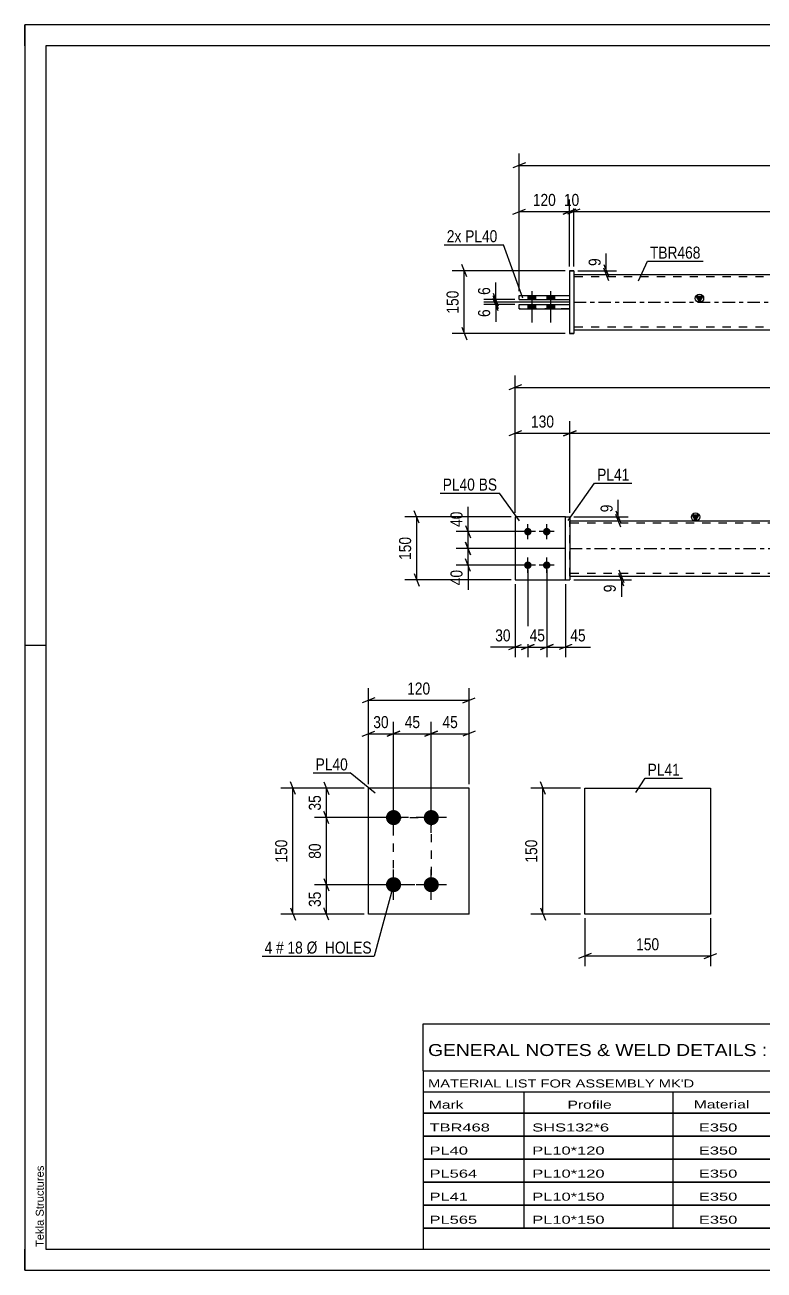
# Model space of a CAD drawing. Header units: millimetres. Extents: x 0 to 420, y 0 to 297.
# Drawn here: x 0 to 176.3, y 0 to 297 of the extents above; entities that cross this region are included whole.
import ezdxf

# ---------------------------------------------------------------- set-up
doc = ezdxf.new("R2010")
doc.units = ezdxf.units.MM
doc.linetypes.add('DXK_LINE_DOT2', pattern=[3.9198, 1.9599, -1.9599])
doc.linetypes.add('DXK_LINE_DOT3', pattern=[5.9187, 2.979, -0.9799, 0.9799, -0.9799])
doc.styles.add('Arial', font='ARIAL.TTF', dxfattribs={"height": 0.2})
doc.styles.add('Arial Narrow', font='ARIALN.TTF', dxfattribs={"height": 0.2})

# ---------------------------------------------------------------- blocks, each defined once
blk = doc.blocks.new('Unknown-581591198-1127')
at = {"color": 5, "linetype": 'Continuous'}
for p, q in [((420, 297), (0, 297)), ((0, 297), (0, 0)), ((0, 292), (0, 297)), ((415, 292), (5, 292)), ((5, 292), (5, 5)), ((5, 149), (0, 149)), ((0, 0), (0, 5)), ((5, 5), (415, 5)), ((0, 0), (420, 0))]:
    blk.add_line(p, q, dxfattribs=at)
at = {"color": 174, "linetype": 'Continuous', "style": 'Arial'}
blk.add_text('Tekla Structures', height=1.9102, rotation=90, dxfattribs=at).set_placement((4.5, 5.5))
blk = doc.blocks.new('Part-581591198-1440 - 1364')
at = {"linetype": 'Continuous'}
blk.add_hatch(color=2, dxfattribs=at).paths.add_polyline_path([(159.95, 178.73), (159.15, 180.13), (160.75, 180.13)])
at = {"color": 2, "linetype": 'Continuous'}
for p, q in [((129.95, 178.73), (300.69, 178.73)), ((159.95, 178.73), (159.15, 180.13)), ((159.15, 180.13), (160.75, 180.13)), ((160.75, 180.13), (159.95, 178.73)), ((129.95, 165.53), (300.69, 165.53))]:
    blk.add_line(p, q, dxfattribs=at)
at = {"color": 7, "linetype": 'DXK_LINE_DOT2'}
for p, q in [((129.95, 165.53), (129.95, 178.73)), ((300.69, 178.73), (300.69, 165.53)), ((300.69, 178.13), (129.95, 178.13)), ((300.69, 166.13), (129.95, 166.13))]:
    blk.add_line(p, q, dxfattribs=at)
at = {"color": 7, "linetype": 'DXK_LINE_DOT3'}
blk.add_line((129.95, 172.13), (300.69, 172.13), dxfattribs=at)
at = {"color": 2, "linetype": 'Continuous'}
blk.add_circle((159.95, 179.63), 1, dxfattribs=at)
blk = doc.blocks.new('Part-581591198-1420 - 1364')
at = {"color": 7, "linetype": 'DXK_LINE_DOT2'}
for p, q in [((128.95, 179.63), (116.95, 179.63)), ((116.95, 179.63), (116.95, 164.63)), ((128.95, 164.63), (128.95, 179.63)), ((116.95, 164.63), (128.95, 164.63))]:
    blk.add_line(p, q, dxfattribs=at)
blk = doc.blocks.new('Bolt-581591198-1378 - 1364')
at = {"linetype": 'Continuous'}
for points in [[(119.95, 175.23, -1), (119.95, 177.03, -1)], [(124.45, 175.23, -1), (124.45, 177.03, -1)], [(119.95, 167.23, -1), (119.95, 169.03, -1)], [(124.45, 167.23, -1), (124.45, 169.03, -1)]]:
    blk.add_hatch(color=1, dxfattribs=at).paths.add_polyline_path(points)
at = {"color": 1, "linetype": 'Continuous'}
for p, q in [((121.75, 176.13), (118.15, 176.13)), ((119.95, 174.33), (119.95, 177.93)), ((126.25, 176.13), (122.65, 176.13)), ((124.45, 174.33), (124.45, 177.93)), ((119.95, 166.33), (119.95, 169.93)), ((124.45, 166.33), (124.45, 169.93)), ((121.75, 168.13), (118.15, 168.13)), ((126.25, 168.13), (122.65, 168.13))]:
    blk.add_line(p, q, dxfattribs=at)
blk = doc.blocks.new('Part-581591198-1405 - 1364')
at = {"color": 2, "linetype": 'Continuous'}
for p, q in [((128.95, 179.63), (129.95, 179.63)), ((128.95, 164.63), (128.95, 179.63)), ((129.95, 179.63), (129.95, 179.63)), ((129.95, 179.63), (129.95, 164.63)), ((128.95, 164.63), (129.95, 164.63))]:
    blk.add_line(p, q, dxfattribs=at)
at = {"color": 7, "linetype": 'DXK_LINE_DOT2'}
for p, q in [((128.95, 179.63), (129.95, 179.63)), ((128.95, 164.63), (129.95, 164.63))]:
    blk.add_line(p, q, dxfattribs=at)
blk = doc.blocks.new('Part-581591198-1425 - 1364')
at = {"color": 2, "linetype": 'Continuous'}
for p, q in [((128.95, 179.63), (116.95, 179.63)), ((116.95, 179.63), (116.95, 164.63)), ((116.95, 164.63), (128.95, 164.63))]:
    blk.add_line(p, q, dxfattribs=at)
at = {"color": 7, "linetype": 'DXK_LINE_DOT2'}
blk.add_line((128.95, 164.63), (128.95, 179.63), dxfattribs=at)
blk = doc.blocks.new('Bolt-581591198-1801 - 1767')
at = {"linetype": 'Continuous'}
for points in [[(119.98, 231.48), (121.78, 231.48), (121.78, 232.48), (119.98, 232.48)], [(119.98, 231.48), (121.78, 231.48), (121.78, 232.48), (119.98, 232.48)], [(124.48, 231.48), (126.28, 231.48), (126.28, 232.48), (124.48, 232.48)], [(124.48, 231.48), (126.28, 231.48), (126.28, 232.48), (124.48, 232.48)], [(119.98, 229.28), (121.78, 229.28), (121.78, 230.28), (119.98, 230.28)], [(119.98, 229.28), (121.78, 229.28), (121.78, 230.28), (119.98, 230.28)], [(124.48, 229.28), (126.28, 229.28), (126.28, 230.28), (124.48, 230.28)], [(124.48, 229.28), (126.28, 229.28), (126.28, 230.28), (124.48, 230.28)]]:
    blk.add_hatch(color=1, dxfattribs=at).paths.add_polyline_path(points)
at = {"color": 1, "linetype": 'Continuous'}
for p, q in [((119.98, 232.48), (119.98, 231.48)), ((119.98, 232.48), (119.98, 231.48)), ((120.88, 233.48), (120.88, 225.98)), ((120.88, 233.48), (120.88, 225.98)), ((121.78, 232.48), (121.78, 231.48)), ((121.78, 232.48), (121.78, 231.48)), ((124.48, 232.48), (124.48, 231.48)), ((124.48, 232.48), (124.48, 231.48)), ((125.38, 233.48), (125.38, 225.98)), ((125.38, 233.48), (125.38, 225.98)), ((126.28, 232.48), (126.28, 231.48)), ((126.28, 232.48), (126.28, 231.48)), ((119.98, 230.28), (119.98, 229.28)), ((119.98, 230.28), (119.98, 229.28)), ((121.78, 230.28), (121.78, 229.28)), ((121.78, 230.28), (121.78, 229.28)), ((124.48, 230.28), (124.48, 229.28)), ((124.48, 230.28), (124.48, 229.28)), ((126.28, 230.28), (126.28, 229.28)), ((126.28, 230.28), (126.28, 229.28))]:
    blk.add_line(p, q, dxfattribs=at)
blk = doc.blocks.new('Part-581591198-1793 - 1767')
at = {"color": 2, "linetype": 'Continuous'}
for p, q in [((117.88, 230.28), (129.88, 230.28)), ((117.88, 229.28), (117.88, 230.28)), ((117.88, 229.28), (129.88, 229.28)), ((117.88, 229.28), (117.88, 229.28)), ((129.88, 230.28), (129.88, 229.28))]:
    blk.add_line(p, q, dxfattribs=at)
at = {"color": 7, "linetype": 'DXK_LINE_DOT2'}
for p, q in [((117.88, 230.28), (129.88, 230.28)), ((129.88, 229.28), (117.88, 229.28))]:
    blk.add_line(p, q, dxfattribs=at)
blk = doc.blocks.new('Part-581591198-1798 - 1767')
at = {"color": 2, "linetype": 'Continuous'}
for p, q in [((117.88, 232.48), (129.88, 232.48)), ((117.88, 231.48), (117.88, 232.48)), ((129.88, 232.48), (129.88, 231.48)), ((117.88, 231.48), (129.88, 231.48)), ((117.88, 231.48), (117.88, 231.48))]:
    blk.add_line(p, q, dxfattribs=at)
at = {"color": 7, "linetype": 'DXK_LINE_DOT2'}
for p, q in [((117.88, 232.48), (129.88, 232.48)), ((117.88, 232.48), (117.88, 232.48)), ((129.88, 232.48), (129.88, 232.48)), ((117.88, 231.48), (129.88, 231.48))]:
    blk.add_line(p, q, dxfattribs=at)
blk = doc.blocks.new('Part-581591198-1773 - 1767')
at = {"linetype": 'Continuous'}
blk.add_hatch(color=2, dxfattribs=at).paths.add_polyline_path([(160.88, 230.88), (160.08, 232.28), (161.68, 232.28)])
at = {"color": 2, "linetype": 'Continuous'}
for p, q in [((130.88, 237.48), (301.62, 237.48)), ((160.88, 230.88), (160.08, 232.28)), ((160.08, 232.28), (161.68, 232.28)), ((161.68, 232.28), (160.88, 230.88)), ((130.88, 224.28), (301.62, 224.28))]:
    blk.add_line(p, q, dxfattribs=at)
at = {"color": 7, "linetype": 'DXK_LINE_DOT2'}
for p, q in [((130.88, 237.48), (130.88, 224.28)), ((301.62, 236.88), (130.88, 236.88)), ((301.62, 237.48), (301.62, 224.28)), ((301.62, 224.88), (130.88, 224.88))]:
    blk.add_line(p, q, dxfattribs=at)
at = {"color": 7, "linetype": 'DXK_LINE_DOT3'}
blk.add_line((130.88, 230.88), (301.62, 230.88), dxfattribs=at)
at = {"color": 2, "linetype": 'Continuous'}
blk.add_circle((160.88, 231.78), 1, dxfattribs=at)
blk = doc.blocks.new('Part-581591198-1799 - 1767')
at = {"color": 2, "linetype": 'Continuous'}
for p, q in [((129.88, 238.38), (130.88, 238.38)), ((129.88, 238.38), (129.88, 223.38)), ((130.88, 238.38), (130.88, 238.38)), ((130.88, 238.38), (130.88, 223.38)), ((130.88, 223.38), (129.88, 223.38)), ((129.88, 223.38), (129.88, 223.38))]:
    blk.add_line(p, q, dxfattribs=at)
at = {"color": 7, "linetype": 'DXK_LINE_DOT2'}
for p, q in [((130.88, 238.38), (129.88, 238.38)), ((130.88, 238.38), (130.88, 238.38)), ((129.88, 223.38), (130.88, 223.38))]:
    blk.add_line(p, q, dxfattribs=at)
blk = doc.blocks.new('Bolt-581591198-2103 - 2040')
at = {"linetype": 'Continuous'}
for points in [[(87.92, 106.13, -1), (87.92, 109.73, -1)], [(96.92, 106.13, -1), (96.92, 109.73, -1)], [(87.92, 90.13, -1), (87.92, 93.73, -1)], [(96.92, 90.13, -1), (96.92, 93.73, -1)]]:
    blk.add_hatch(color=1, dxfattribs=at).paths.add_polyline_path(points)
at = {"color": 1, "linetype": 'Continuous'}
for p, q in [((87.92, 104.33), (87.92, 111.53)), ((96.92, 104.33), (96.92, 111.53)), ((91.52, 107.93), (84.32, 107.93)), ((100.52, 107.93), (93.32, 107.93)), ((87.92, 88.33), (87.92, 95.53)), ((96.92, 88.33), (96.92, 95.53)), ((91.52, 91.93), (84.32, 91.93)), ((100.52, 91.93), (93.32, 91.93))]:
    blk.add_line(p, q, dxfattribs=at)
blk = doc.blocks.new('Part-581591198-2108 - 2040')
at = {"color": 2, "linetype": 'Continuous'}
for p, q in [((105.92, 114.93), (81.92, 114.93)), ((81.92, 84.93), (81.92, 114.93)), ((105.92, 84.93), (105.92, 114.93)), ((105.92, 84.93), (81.92, 84.93))]:
    blk.add_line(p, q, dxfattribs=at)
blk = doc.blocks.new('Part-581591198-2231 - 2225')
at = {"color": 2, "linetype": 'Continuous'}
for p, q in [((133.53, 114.93), (163.53, 114.93)), ((133.53, 84.93), (133.53, 114.93)), ((163.53, 114.93), (163.53, 84.93)), ((163.53, 84.93), (133.53, 84.93))]:
    blk.add_line(p, q, dxfattribs=at)
blk = doc.blocks.new('Rectangle-581591198-2210 - 2040')
at = {"color": 1, "linetype": 'DXK_LINE_DOT2'}
blk.add_lwpolyline([(87.92, 107.93), (96.92, 107.93), (96.92, 91.93), (87.92, 91.93), (87.92, 107.93)], close=True, dxfattribs=at)
blk = doc.blocks.new('StraightDimension-581591198-1609 - 1364')
at = {"color": 7, "linetype": 'Continuous'}
for p, q in [((105.1, 173.63), (106.3, 170.63)), ((128.95, 172.13), (102.85, 172.13)), ((106.3, 166.63), (105.1, 169.63)), ((105.7, 168.13), (105.7, 172.13)), ((118.95, 168.13), (102.85, 168.13))]:
    blk.add_line(p, q, dxfattribs=at)
at = {"color": 0}
blk.add_wipeout([(104.95, 167.61), (100.75, 167.61), (100.75, 162.75), (104.95, 162.75)], dxfattribs=at)
at = {"color": 7, "linetype": 'Continuous'}
blk.add_line((105.7, 168.13), (105.7, 162.23), dxfattribs=at)
blk.add_line((105.7, 168.13), (105.7, 162.23), dxfattribs=at)
at = {"color": 3, "style": 'Arial Narrow'}
blk.add_text('40', height=2.863, rotation=90.0002, dxfattribs=at).set_placement((104.35, 163.35))
blk = doc.blocks.new('StraightDimension-581591198-1600 - 1364')
at = {"color": 7, "linetype": 'Continuous'}
for p, q in [((130.95, 179.63), (143.91, 179.63)), ((130.95, 178.73), (143.91, 178.73)), ((140.91, 181.13), (142.11, 178.13)), ((142.11, 177.23), (140.91, 180.23)), ((141.51, 178.73), (141.51, 179.63))]:
    blk.add_line(p, q, dxfattribs=at)
at = {"color": 0}
blk.add_wipeout([(140.76, 183.18), (136.56, 183.18), (136.56, 180.16), (140.76, 180.16)], dxfattribs=at)
at = {"color": 7, "linetype": 'Continuous'}
blk.add_line((141.51, 179.63), (141.51, 183.71), dxfattribs=at)
blk.add_line((141.51, 179.63), (141.51, 183.71), dxfattribs=at)
at = {"color": 3, "style": 'Arial Narrow'}
blk.add_text('9', height=2.86, rotation=90.0002, dxfattribs=at).set_placement((140.16, 180.76))
blk = doc.blocks.new('StraightDimension-581591198-1546 - 1364')
at = {"color": 7, "linetype": 'Continuous'}
for p, q in [((118.45, 211.12), (115.45, 209.92)), ((116.95, 180.63), (116.95, 213.37)), ((312.19, 209.92), (315.19, 211.12)), ((313.69, 180.63), (313.69, 213.37)), ((116.95, 210.52), (313.69, 210.52))]:
    blk.add_line(p, q, dxfattribs=at)
at = {"color": 0}
blk.add_wipeout([(219.58, 211.27), (219.58, 215.47), (211.07, 215.47), (211.07, 211.27)], dxfattribs=at)
at = {"color": 3, "style": 'Arial Narrow'}
blk.add_text('1967', height=2.863, dxfattribs=at).set_placement((211.67, 211.87))
blk = doc.blocks.new('StraightDimension-581591198-1560 - 1364')
at = {"color": 7, "linetype": 'Continuous'}
for p, q in [((119.95, 167.13), (119.95, 146.21)), ((116.95, 163.63), (116.95, 146.21)), ((115.45, 148.01), (118.45, 149.21)), ((116.95, 148.61), (119.95, 148.61)), ((121.45, 149.21), (118.45, 148.01))]:
    blk.add_line(p, q, dxfattribs=at)
at = {"color": 0}
blk.add_wipeout([(116.43, 149.36), (116.43, 153.56), (111.57, 153.56), (111.57, 149.36)], dxfattribs=at)
at = {"color": 7, "linetype": 'Continuous'}
blk.add_line((116.95, 148.61), (111.05, 148.61), dxfattribs=at)
blk.add_line((116.95, 148.61), (111.05, 148.61), dxfattribs=at)
at = {"color": 3, "style": 'Arial Narrow'}
blk.add_text('30', height=2.863, dxfattribs=at).set_placement((112.17, 149.96))
blk = doc.blocks.new('StraightDimension-581591198-1570 - 1364')
at = {"color": 7, "linetype": 'Continuous'}
for p, q in [((119.95, 167.13), (119.95, 146.21)), ((124.45, 167.13), (124.45, 146.21)), ((118.45, 148.01), (121.45, 149.21)), ((119.95, 148.61), (124.45, 148.61)), ((125.95, 149.21), (122.95, 148.01))]:
    blk.add_line(p, q, dxfattribs=at)
at = {"color": 0}
blk.add_wipeout([(124.63, 149.36), (124.63, 153.56), (119.77, 153.56), (119.77, 149.36)], dxfattribs=at)
at = {"color": 3, "style": 'Arial Narrow'}
blk.add_text('45', height=2.863, dxfattribs=at).set_placement((120.37, 149.96))
blk = doc.blocks.new('StraightDimension-581591198-1577 - 1364')
at = {"color": 7, "linetype": 'Continuous'}
for p, q in [((124.45, 167.13), (124.45, 146.21)), ((128.95, 163.63), (128.95, 146.21)), ((122.95, 148.01), (125.95, 149.21)), ((124.45, 148.61), (128.95, 148.61)), ((130.45, 149.21), (127.45, 148.01))]:
    blk.add_line(p, q, dxfattribs=at)
at = {"color": 0}
blk.add_wipeout([(134.33, 149.36), (134.33, 153.56), (129.48, 153.56), (129.48, 149.36)], dxfattribs=at)
at = {"color": 7, "linetype": 'Continuous'}
blk.add_line((128.95, 148.61), (134.86, 148.61), dxfattribs=at)
blk.add_line((128.95, 148.61), (134.86, 148.61), dxfattribs=at)
at = {"color": 3, "style": 'Arial Narrow'}
blk.add_text('45', height=2.863, dxfattribs=at).set_placement((130.08, 149.96))
blk = doc.blocks.new('StraightDimension-581591198-1591 - 1364')
at = {"color": 7, "linetype": 'Continuous'}
for p, q in [((141.66, 167.03), (142.86, 164.03)), ((130.95, 165.53), (144.66, 165.53)), ((130.95, 164.63), (144.66, 164.63)), ((142.86, 163.13), (141.66, 166.13)), ((142.26, 164.63), (142.26, 165.53))]:
    blk.add_line(p, q, dxfattribs=at)
at = {"color": 0}
blk.add_wipeout([(141.51, 164.11), (137.31, 164.11), (137.31, 161.08), (141.51, 161.08)], dxfattribs=at)
at = {"color": 7, "linetype": 'Continuous'}
blk.add_line((142.26, 164.63), (142.26, 160.55), dxfattribs=at)
blk.add_line((142.26, 164.63), (142.26, 160.55), dxfattribs=at)
at = {"color": 3, "style": 'Arial Narrow'}
blk.add_text('9', height=2.86, rotation=90.0002, dxfattribs=at).set_placement((140.91, 161.68))
blk = doc.blocks.new('StraightDimension-581591198-1626 - 1364')
at = {"color": 7, "linetype": 'Continuous'}
for p, q in [((118.95, 176.13), (102.85, 176.13)), ((105.1, 177.63), (106.3, 174.63)), ((105.7, 172.13), (105.7, 176.13)), ((106.3, 170.63), (105.1, 173.63)), ((128.95, 172.13), (102.85, 172.13))]:
    blk.add_line(p, q, dxfattribs=at)
at = {"color": 0}
blk.add_wipeout([(104.95, 181.51), (100.75, 181.51), (100.75, 176.66), (104.95, 176.66)], dxfattribs=at)
at = {"color": 7, "linetype": 'Continuous'}
blk.add_line((105.7, 176.13), (105.7, 182.04), dxfattribs=at)
blk.add_line((105.7, 176.13), (105.7, 182.04), dxfattribs=at)
at = {"color": 3, "style": 'Arial Narrow'}
blk.add_text('40', height=2.863, rotation=90.0002, dxfattribs=at).set_placement((104.35, 177.26))
blk = doc.blocks.new('StraightDimension-581591198-1689 - 1364')
at = {"color": 7, "linetype": 'Continuous'}
for p, q in [((115.95, 179.63), (90.6, 179.63)), ((94.05, 178.13), (92.85, 181.13)), ((93.45, 164.63), (93.45, 179.63)), ((115.95, 164.63), (90.6, 164.63)), ((92.85, 166.13), (94.05, 163.13))]:
    blk.add_line(p, q, dxfattribs=at)
at = {"color": 0}
blk.add_wipeout([(92.7, 175.47), (88.5, 175.47), (88.5, 168.79), (92.7, 168.79)], dxfattribs=at)
at = {"color": 3, "style": 'Arial Narrow'}
blk.add_text('150', height=2.863, rotation=90.0002, dxfattribs=at).set_placement((92.1, 169.39))
blk = doc.blocks.new('StraightDimension-581591198-4225 - 1364')
at = {"color": 7, "linetype": 'Continuous'}
for p, q in [((129.95, 180.63), (129.95, 202.46)), ((300.69, 180.63), (300.69, 202.46)), ((131.45, 200.21), (128.45, 199.01)), ((129.95, 199.61), (300.69, 199.61)), ((299.19, 199.01), (302.19, 200.21))]:
    blk.add_line(p, q, dxfattribs=at)
at = {"color": 0}
blk.add_wipeout([(219.58, 200.36), (219.58, 204.56), (211.07, 204.56), (211.07, 200.36)], dxfattribs=at)
at = {"color": 3, "style": 'Arial Narrow'}
blk.add_text('1707', height=2.863, dxfattribs=at).set_placement((211.67, 200.96))
blk = doc.blocks.new('StraightDimension-581591198-4226 - 1364')
at = {"color": 7, "linetype": 'Continuous'}
for p, q in [((116.95, 180.63), (116.95, 202.46)), ((129.95, 180.63), (129.95, 202.46)), ((118.45, 200.21), (115.45, 199.01)), ((116.95, 199.61), (129.95, 199.61)), ((128.45, 199.01), (131.45, 200.21))]:
    blk.add_line(p, q, dxfattribs=at)
at = {"color": 0}
blk.add_wipeout([(126.79, 200.36), (126.79, 204.56), (120.11, 204.56), (120.11, 200.36)], dxfattribs=at)
at = {"color": 3, "style": 'Arial Narrow'}
blk.add_text('130', height=2.863, dxfattribs=at).set_placement((120.71, 200.96))
blk = doc.blocks.new('StraightDimension-581591198-1851 - 1767')
at = {"color": 7, "linetype": 'Continuous'}
for p, q in [((111.69, 232.98), (112.89, 229.98)), ((112.89, 229.38), (111.69, 232.38)), ((116.88, 231.48), (109.44, 231.48)), ((129.88, 230.88), (109.44, 230.88)), ((112.29, 230.88), (112.29, 231.48))]:
    blk.add_line(p, q, dxfattribs=at)
at = {"color": 0}
blk.add_wipeout([(111.54, 235.03), (107.34, 235.03), (107.34, 232), (111.54, 232)], dxfattribs=at)
at = {"color": 7, "linetype": 'Continuous'}
blk.add_line((112.29, 231.48), (112.29, 235.56), dxfattribs=at)
blk.add_line((112.29, 231.48), (112.29, 235.56), dxfattribs=at)
at = {"color": 3, "style": 'Arial Narrow'}
blk.add_text('6', height=2.86, rotation=90.0002, dxfattribs=at).set_placement((110.94, 232.6))
blk = doc.blocks.new('StraightDimension-581591198-1835 - 1767')
at = {"color": 7, "linetype": 'Continuous'}
for p, q in [((111.69, 232.38), (112.89, 229.38)), ((112.89, 228.78), (111.69, 231.78)), ((129.88, 230.88), (109.44, 230.88)), ((116.88, 230.28), (109.44, 230.28)), ((112.29, 230.28), (112.29, 230.88))]:
    blk.add_line(p, q, dxfattribs=at)
at = {"color": 0}
blk.add_wipeout([(111.54, 229.75), (107.34, 229.75), (107.34, 226.73), (111.54, 226.73)], dxfattribs=at)
at = {"color": 7, "linetype": 'Continuous'}
blk.add_line((112.29, 230.28), (112.29, 226.2), dxfattribs=at)
blk.add_line((112.29, 230.28), (112.29, 226.2), dxfattribs=at)
at = {"color": 3, "style": 'Arial Narrow'}
blk.add_text('6', height=2.86, rotation=90.0002, dxfattribs=at).set_placement((110.94, 227.33))
blk = doc.blocks.new('StraightDimension-581591198-1868 - 1767')
at = {"color": 7, "linetype": 'Continuous'}
for p, q in [((131.88, 238.38), (141.06, 238.38)), ((138.06, 239.88), (139.26, 236.88)), ((139.26, 235.98), (138.06, 238.98)), ((138.66, 237.48), (138.66, 238.38)), ((131.88, 237.48), (141.06, 237.48))]:
    blk.add_line(p, q, dxfattribs=at)
at = {"color": 0}
blk.add_wipeout([(137.91, 241.93), (133.71, 241.93), (133.71, 238.9), (137.91, 238.9)], dxfattribs=at)
at = {"color": 7, "linetype": 'Continuous'}
blk.add_line((138.66, 238.38), (138.66, 242.46), dxfattribs=at)
blk.add_line((138.66, 238.38), (138.66, 242.46), dxfattribs=at)
at = {"color": 3, "style": 'Arial Narrow'}
blk.add_text('9', height=2.86, rotation=90.0002, dxfattribs=at).set_placement((137.31, 239.5))
blk = doc.blocks.new('StraightDimension-581591198-1879 - 1767')
at = {"color": 7, "linetype": 'Continuous'}
for p, q in [((128.88, 238.38), (101.93, 238.38)), ((105.38, 236.88), (104.18, 239.88)), ((104.78, 223.38), (104.78, 238.38)), ((128.88, 223.38), (101.93, 223.38)), ((104.18, 224.88), (105.38, 221.88))]:
    blk.add_line(p, q, dxfattribs=at)
at = {"color": 0}
blk.add_wipeout([(104.03, 234.22), (99.83, 234.22), (99.83, 227.54), (104.03, 227.54)], dxfattribs=at)
at = {"color": 3, "style": 'Arial Narrow'}
blk.add_text('150', height=2.863, rotation=90.0002, dxfattribs=at).set_placement((103.43, 228.14))
blk = doc.blocks.new('StraightDimension-581591198-1941 - 1767')
at = {"color": 7, "linetype": 'Continuous'}
for p, q in [((117.88, 233.48), (117.88, 266.33)), ((314.62, 233.48), (314.62, 266.33)), ((119.38, 264.08), (116.38, 262.88)), ((117.88, 263.48), (314.62, 263.48)), ((313.12, 262.88), (316.12, 264.08))]:
    blk.add_line(p, q, dxfattribs=at)
at = {"color": 0}
blk.add_wipeout([(220.5, 264.23), (220.5, 268.43), (211.99, 268.43), (211.99, 264.23)], dxfattribs=at)
at = {"color": 3, "style": 'Arial Narrow'}
blk.add_text('1967', height=2.863, dxfattribs=at).set_placement((212.59, 264.83))
blk = doc.blocks.new('StraightDimension-581591198-4175 - 1767')
at = {"color": 7, "linetype": 'Continuous'}
for p, q in [((132.38, 253.07), (129.38, 251.87)), ((130.88, 239.38), (130.88, 255.32)), ((130.88, 252.47), (301.62, 252.47)), ((300.12, 251.87), (303.12, 253.07)), ((301.62, 239.38), (301.62, 255.32))]:
    blk.add_line(p, q, dxfattribs=at)
at = {"color": 0}
blk.add_wipeout([(220.5, 253.22), (220.5, 257.42), (211.99, 257.42), (211.99, 253.22)], dxfattribs=at)
at = {"color": 3, "style": 'Arial Narrow'}
blk.add_text('1707', height=2.863, dxfattribs=at).set_placement((212.59, 253.82))
blk = doc.blocks.new('StraightDimension-581591198-4176 - 1767')
at = {"color": 7, "linetype": 'Continuous'}
for p, q in [((128.38, 251.87), (131.38, 253.07)), ((132.38, 253.07), (129.38, 251.87)), ((129.88, 239.38), (129.88, 255.32)), ((129.88, 252.47), (130.88, 252.47)), ((130.88, 239.38), (130.88, 255.32))]:
    blk.add_line(p, q, dxfattribs=at)
at = {"color": 0}
blk.add_wipeout([(132.81, 253.22), (132.81, 257.42), (127.95, 257.42), (127.95, 253.22)], dxfattribs=at)
at = {"color": 3, "style": 'Arial Narrow'}
blk.add_text('10', height=2.863, dxfattribs=at).set_placement((128.55, 253.82))
blk = doc.blocks.new('StraightDimension-581591198-4177 - 1767')
at = {"color": 7, "linetype": 'Continuous'}
for p, q in [((116.38, 251.87), (119.38, 253.07)), ((117.88, 233.48), (117.88, 255.32)), ((117.88, 252.47), (129.88, 252.47)), ((131.38, 253.07), (128.38, 251.87)), ((129.88, 239.38), (129.88, 255.32))]:
    blk.add_line(p, q, dxfattribs=at)
at = {"color": 0}
blk.add_wipeout([(127.22, 253.22), (127.22, 257.42), (120.54, 257.42), (120.54, 253.22)], dxfattribs=at)
at = {"color": 3, "style": 'Arial Narrow'}
blk.add_text('120', height=2.863, dxfattribs=at).set_placement((121.14, 253.82))
blk = doc.blocks.new('StraightDimension-581591198-2133 - 2040')
at = {"color": 7, "linetype": 'Continuous'}
for p, q in [((87.92, 108.93), (87.92, 130.78)), ((96.92, 108.93), (96.92, 130.78)), ((86.42, 127.33), (89.42, 128.53)), ((87.92, 127.93), (96.92, 127.93)), ((98.42, 128.53), (95.42, 127.33))]:
    blk.add_line(p, q, dxfattribs=at)
at = {"color": 0}
blk.add_wipeout([(94.84, 128.68), (94.84, 132.88), (89.99, 132.88), (89.99, 128.68)], dxfattribs=at)
at = {"color": 3, "style": 'Arial Narrow'}
blk.add_text('45', height=2.863, dxfattribs=at).set_placement((90.59, 129.28))
blk = doc.blocks.new('StraightDimension-581591198-2165 - 2040')
at = {"color": 7, "linetype": 'Continuous'}
for p, q in [((71.32, 93.43), (72.52, 90.43)), ((86.92, 91.93), (69.07, 91.93)), ((71.92, 84.93), (71.92, 91.93)), ((72.52, 83.43), (71.32, 86.43)), ((80.92, 84.93), (69.07, 84.93))]:
    blk.add_line(p, q, dxfattribs=at)
at = {"color": 0}
blk.add_wipeout([(71.17, 90.86), (66.97, 90.86), (66.97, 86.01), (71.17, 86.01)], dxfattribs=at)
at = {"color": 3, "style": 'Arial Narrow'}
blk.add_text('35', height=2.863, rotation=90.0002, dxfattribs=at).set_placement((70.57, 86.61))
blk = doc.blocks.new('StraightDimension-581591198-2123 - 2040')
at = {"color": 7, "linetype": 'Continuous'}
for p, q in [((81.92, 115.93), (81.92, 130.78)), ((87.92, 108.93), (87.92, 130.78)), ((80.42, 127.33), (83.42, 128.53)), ((81.92, 127.93), (87.92, 127.93)), ((89.42, 128.53), (86.42, 127.33))]:
    blk.add_line(p, q, dxfattribs=at)
at = {"color": 0}
blk.add_wipeout([(87.34, 128.68), (87.34, 132.88), (82.49, 132.88), (82.49, 128.68)], dxfattribs=at)
at = {"color": 3, "style": 'Arial Narrow'}
blk.add_text('30', height=2.863, dxfattribs=at).set_placement((83.09, 129.28))
blk = doc.blocks.new('StraightDimension-581591198-2112 - 2040')
at = {"color": 7, "linetype": 'Continuous'}
for p, q in [((81.92, 115.93), (81.92, 138.78)), ((105.92, 115.93), (105.92, 138.78)), ((83.42, 136.53), (80.42, 135.33)), ((81.92, 135.93), (105.92, 135.93)), ((104.42, 135.33), (107.42, 136.53))]:
    blk.add_line(p, q, dxfattribs=at)
at = {"color": 0}
blk.add_wipeout([(97.26, 136.68), (97.26, 140.88), (90.57, 140.88), (90.57, 136.68)], dxfattribs=at)
at = {"color": 3, "style": 'Arial Narrow'}
blk.add_text('120', height=2.863, dxfattribs=at).set_placement((91.17, 137.28))
blk = doc.blocks.new('StraightDimension-581591198-2143 - 2040')
at = {"color": 7, "linetype": 'Continuous'}
for p, q in [((96.92, 108.93), (96.92, 130.78)), ((105.92, 115.93), (105.92, 130.78)), ((95.42, 127.33), (98.42, 128.53)), ((96.92, 127.93), (105.92, 127.93)), ((107.42, 128.53), (104.42, 127.33))]:
    blk.add_line(p, q, dxfattribs=at)
at = {"color": 0}
blk.add_wipeout([(103.84, 128.68), (103.84, 132.88), (98.99, 132.88), (98.99, 128.68)], dxfattribs=at)
at = {"color": 3, "style": 'Arial Narrow'}
blk.add_text('45', height=2.863, dxfattribs=at).set_placement((99.59, 129.28))
blk = doc.blocks.new('StraightDimension-581591198-2154 - 2040')
at = {"color": 7, "linetype": 'Continuous'}
for p, q in [((64.52, 113.43), (63.32, 116.43)), ((80.92, 114.93), (61.07, 114.93)), ((63.92, 84.93), (63.92, 114.93)), ((63.32, 86.43), (64.52, 83.43)), ((80.92, 84.93), (61.07, 84.93))]:
    blk.add_line(p, q, dxfattribs=at)
at = {"color": 0}
blk.add_wipeout([(63.17, 103.28), (58.97, 103.28), (58.97, 96.59), (63.17, 96.59)], dxfattribs=at)
at = {"color": 3, "style": 'Arial Narrow'}
blk.add_text('150', height=2.863, rotation=90.0002, dxfattribs=at).set_placement((62.57, 97.19))
blk = doc.blocks.new('StraightDimension-581591198-2181 - 2040')
at = {"color": 7, "linetype": 'Continuous'}
for p, q in [((86.92, 107.93), (69.07, 107.93)), ((72.52, 106.43), (71.32, 109.43)), ((71.92, 91.93), (71.92, 107.93)), ((71.32, 93.43), (72.52, 90.43)), ((86.92, 91.93), (69.07, 91.93))]:
    blk.add_line(p, q, dxfattribs=at)
at = {"color": 0}
blk.add_wipeout([(71.17, 102.36), (66.97, 102.36), (66.97, 97.51), (71.17, 97.51)], dxfattribs=at)
at = {"color": 3, "style": 'Arial Narrow'}
blk.add_text('80', height=2.863, rotation=90.0002, dxfattribs=at).set_placement((70.57, 98.11))
blk = doc.blocks.new('StraightDimension-581591198-2194 - 2040')
at = {"color": 7, "linetype": 'Continuous'}
for p, q in [((71.32, 116.43), (72.52, 113.43)), ((80.92, 114.93), (69.07, 114.93)), ((71.92, 107.93), (71.92, 114.93)), ((86.92, 107.93), (69.07, 107.93)), ((72.52, 106.43), (71.32, 109.43))]:
    blk.add_line(p, q, dxfattribs=at)
at = {"color": 0}
blk.add_wipeout([(71.17, 113.86), (66.97, 113.86), (66.97, 109.01), (71.17, 109.01)], dxfattribs=at)
at = {"color": 3, "style": 'Arial Narrow'}
blk.add_text('35', height=2.863, rotation=90.0002, dxfattribs=at).set_placement((70.57, 109.61))
blk = doc.blocks.new('StraightDimension-581591198-2233 - 2225')
at = {"color": 7, "linetype": 'Continuous'}
for p, q in [((124.13, 113.43), (122.93, 116.43)), ((132.53, 114.93), (120.68, 114.93)), ((123.53, 84.93), (123.53, 114.93)), ((122.93, 86.43), (124.13, 83.43)), ((132.53, 84.93), (120.68, 84.93))]:
    blk.add_line(p, q, dxfattribs=at)
at = {"color": 0}
blk.add_wipeout([(122.78, 103.28), (118.58, 103.28), (118.58, 96.59), (122.78, 96.59)], dxfattribs=at)
at = {"color": 3, "style": 'Arial Narrow'}
blk.add_text('150', height=2.863, rotation=90.0002, dxfattribs=at).set_placement((122.18, 97.19))
blk = doc.blocks.new('StraightDimension-581591198-2240 - 2225')
at = {"color": 7, "linetype": 'Continuous'}
for p, q in [((133.53, 83.93), (133.53, 72.53)), ((163.53, 83.93), (163.53, 72.53)), ((135.03, 75.53), (132.03, 74.33)), ((133.53, 74.93), (163.53, 74.93)), ((162.03, 74.33), (165.03, 75.53))]:
    blk.add_line(p, q, dxfattribs=at)
at = {"color": 0}
blk.add_wipeout([(151.87, 75.68), (151.87, 79.88), (145.18, 79.88), (145.18, 75.68)], dxfattribs=at)
at = {"color": 3, "style": 'Arial Narrow'}
blk.add_text('150', height=2.863, dxfattribs=at).set_placement((145.78, 76.28))
blk = doc.blocks.new('Unknown-581591198-4472')
at = {"color": 7, "linetype": 'Continuous'}
for p, q in [((95, 58.75), (255, 58.75)), ((95, 47.5), (95, 58.75)), ((255, 58.75), (255, 47.5)), ((95, 47.5), (255, 47.5)), ((95, 47.5), (95, 42.5)), ((255, 47.5), (255, 42.5)), ((95, 42.5), (255, 42.5)), ((95, 42.5), (95, 37.5)), ((119, 42.5), (119, 37.5)), ((154.5, 42.5), (154.5, 37.5)), ((180.5, 42.5), (180.5, 37.5)), ((193.5, 42.5), (193.5, 37.5)), ((211, 42.5), (211, 37.5)), ((233, 42.5), (233, 37.5)), ((255, 42.5), (255, 37.5)), ((95, 37.5), (255, 37.5)), ((95, 37.45), (95, 32.05)), ((95, 37.45), (255, 37.45)), ((119, 37.5), (119, 32)), ((154.5, 37.5), (154.5, 32)), ((180.5, 37.5), (180.5, 32)), ((193.5, 37.5), (193.5, 32)), ((211, 37.5), (211, 32)), ((233, 37.5), (233, 32)), ((255, 37.45), (255, 32.05)), ((95, 32.05), (255, 32.05)), ((95, 31.95), (95, 26.55)), ((95, 31.95), (255, 31.95)), ((119, 32), (119, 26.5)), ((154.5, 32), (154.5, 26.5)), ((180.5, 32), (180.5, 26.5)), ((193.5, 32), (193.5, 26.5)), ((211, 32), (211, 26.5)), ((233, 32), (233, 26.5)), ((255, 31.95), (255, 26.55)), ((95, 26.55), (255, 26.55)), ((95, 26.45), (95, 21.05)), ((95, 26.45), (255, 26.45)), ((119, 26.5), (119, 21)), ((154.5, 26.5), (154.5, 21)), ((180.5, 26.5), (180.5, 21)), ((193.5, 26.5), (193.5, 21)), ((211, 26.5), (211, 21)), ((233, 26.5), (233, 21)), ((255, 26.45), (255, 21.05)), ((95, 21.05), (255, 21.05)), ((95, 20.95), (95, 15.55)), ((95, 20.95), (255, 20.95)), ((119, 21), (119, 15.5)), ((154.5, 21), (154.5, 15.5)), ((180.5, 21), (180.5, 15.5)), ((193.5, 21), (193.5, 15.5)), ((211, 21), (211, 15.5)), ((233, 21), (233, 15.5)), ((255, 20.95), (255, 15.55)), ((95, 15.55), (255, 15.55)), ((95, 15.45), (95, 10.05)), ((95, 15.45), (255, 15.45)), ((119, 15.5), (119, 10)), ((154.5, 15.5), (154.5, 10)), ((180.5, 15.5), (180.5, 10)), ((193.5, 15.5), (193.5, 10)), ((211, 15.5), (211, 10)), ((233, 15.5), (233, 10)), ((255, 15.45), (255, 10.05)), ((95, 10.05), (255, 10.05)), ((95, 10), (255, 10)), ((95, 10), (95, 5)), ((211, 10), (211, 5)), ((233, 10), (233, 5)), ((255, 10), (255, 5)), ((95, 5), (255, 5))]:
    blk.add_line(p, q, dxfattribs=at)
at = {"color": 7, "style": 'Arial Narrow'}
for s, height, width, p in [('GENERAL NOTES & WELD DETAILS :', 2.8633, 1.4, (96.15, 51.06)), ('REFER TYP DRAWING TYP-01', 1.9089, 1.6, (179.7, 51.16)), ("MATERIAL LIST FOR ASSEMBLY MK'D", 1.9089, 1.6, (96.15, 43.56)), ('TBR468', 1.909, 1.794707, (187.59, 43.47)), ('1', 1.91, 1.794707, (217.08, 43.56)), ('No. Required', 1.9089, 1.6, (226.41, 43.56)), ('Mark', 1.909, 1.7, (96.34, 38.5)), ('Profile', 1.909, 1.7, (129.41, 38.5)), ('Material', 1.909, 1.7, (159.54, 38.56)), ('No.', 1.909, 1.7, (184.5, 38.56)), ('Length', 1.909, 1.7, (195, 38.56)), ('Area', 1.909, 1.7, (217.5, 38.56)), ('Weight', 1.909, 1.7, (237, 38.56))]:
    blk.add_text(s, height=height, dxfattribs=dict(at, width=width)).set_placement(p)
at = {"color": 7, "linetype": 'Continuous', "style": 'Arial Narrow'}
for s, height, width, p in [('TBR468', 1.909, 1.794707, (96.5, 33.06)), ('SHS132*6', 1.909, 1.794707, (121, 33.06)), ('E350', 1.909, 1.794707, (160.74, 33.06)), ('1', 1.91, 1.794707, (184.86, 33.06)), ('1707', 1.909, 1.794707, (197.58, 33.06)), ('0.9', 1.909, 1.794707, (221.32, 33.06)), ('40.5', 1.909, 1.794707, (240.14, 33.06)), ('PL40', 1.909, 1.794707, (96.5, 27.56)), ('PL10*120', 1.909, 1.794707, (121, 27.56)), ('E350', 1.909, 1.794707, (160.74, 27.56)), ('2', 1.91, 1.794707, (184.86, 27.56)), ('150', 1.909, 1.794707, (199.77, 27.56)), ('0.0', 1.909, 1.794707, (221.32, 27.56)), ('2.8', 1.909, 1.794707, (242.33, 27.56)), ('PL564', 1.909, 1.794707, (96.5, 22.06)), ('PL10*120', 1.909, 1.794707, (121, 22.06)), ('E350', 1.909, 1.794707, (160.74, 22.06)), ('2', 1.91, 1.794707, (184.86, 22.06)), ('150', 1.909, 1.794707, (199.77, 22.06)), ('0.0', 1.909, 1.794707, (221.32, 22.06)), ('2.8', 1.909, 1.794707, (242.33, 22.06)), ('PL41', 1.909, 1.794707, (96.5, 16.56)), ('PL10*150', 1.909, 1.794707, (121, 16.56)), ('E350', 1.909, 1.794707, (160.74, 16.56)), ('1', 1.91, 1.794707, (184.86, 16.56)), ('150', 1.909, 1.794707, (199.77, 16.56)), ('0.1', 1.909, 1.794707, (221.32, 16.56)), ('1.8', 1.909, 1.794707, (242.33, 16.56)), ('PL565', 1.909, 1.794707, (96.5, 11.06)), ('PL10*150', 1.909, 1.794707, (121, 11.06)), ('E350', 1.909, 1.794707, (160.74, 11.06)), ('1', 1.91, 1.794707, (184.86, 11.06)), ('150', 1.909, 1.794707, (199.77, 11.06)), ('0.1', 1.909, 1.794707, (221.32, 11.06)), ('1.8', 1.909, 1.794707, (242.33, 11.06)), ('Total', 1.909, 1.7, (197.33, 6.5)), ('1.2', 1.909, 1.794707, (220.83, 6.5)), ('49.7', 1.909, 1.794707, (240.14, 6.5))]:
    blk.add_text(s, height=height, dxfattribs=dict(at, width=width)).set_placement(p)
blk = doc.blocks.new('Mark-581591198-1400 - 1364')
at = {"color": 0}
blk.add_wipeout([(144.16, 188.28), (144.16, 191.28), (136.48, 191.28), (136.48, 188.28)], dxfattribs=at)
blk.add_wipeout([(144.16, 188.28), (144.16, 191.28), (136.48, 191.28), (136.48, 188.28)], dxfattribs=at)
at = {"color": 30, "linetype": 'Continuous'}
for p, q in [((129.59, 178.82), (135.88, 187.68)), ((135.88, 187.68), (144.76, 187.68))]:
    blk.add_line(p, q, dxfattribs=at)
at = {"color": 3, "style": 'Arial Narrow'}
blk.add_text('PL41', height=2.863, dxfattribs=at).set_placement((136.48, 188.28))
blk = doc.blocks.new('MarkSet-581591198-1758 - 1364')
at = {"color": 0}
blk.add_wipeout([(107.33, 185.93), (107.33, 188.93), (99.65, 188.93), (99.65, 185.93)], dxfattribs=at)
blk.add_wipeout([(107.33, 185.93), (107.33, 188.93), (99.65, 188.93), (99.65, 185.93)], dxfattribs=at)
blk.add_wipeout([(112.61, 185.93), (112.61, 188.93), (108.23, 188.93), (108.23, 185.93)], dxfattribs=at)
blk.add_wipeout([(112.61, 185.93), (112.61, 188.93), (108.23, 188.93), (108.23, 185.93)], dxfattribs=at)
at = {"color": 30, "linetype": 'Continuous'}
for p in [(99.05, 185.33), (117.99, 178.69)]:
    blk.add_line(p, (113.21, 185.33), dxfattribs=at)
at = {"color": 3, "style": 'Arial Narrow'}
for s, p in [('PL40', (99.65, 185.93)), ('BS', (108.23, 185.93))]:
    blk.add_text(s, height=2.863, dxfattribs=at).set_placement(p)
blk = doc.blocks.new('Mark-581591198-1769 - 1767')
at = {"color": 0}
blk.add_wipeout([(161.13, 241.25), (161.13, 244.25), (149.07, 244.25), (149.07, 241.25)], dxfattribs=at)
blk.add_wipeout([(161.13, 241.25), (161.13, 244.25), (149.07, 244.25), (149.07, 241.25)], dxfattribs=at)
at = {"color": 30, "linetype": 'Continuous'}
for p, q in [((146.37, 235.99), (148.47, 240.65)), ((148.47, 240.65), (161.73, 240.65))]:
    blk.add_line(p, q, dxfattribs=at)
at = {"color": 3, "style": 'Arial Narrow'}
blk.add_text('TBR468', height=2.863, dxfattribs=at).set_placement((149.07, 241.25))
blk = doc.blocks.new('MarkSet-581591198-1979 - 1767')
at = {"color": 30, "linetype": 'Continuous'}
blk.add_line((118.73, 231.86), (114.17, 244.57), dxfattribs=at)
at = {"color": 0}
blk.add_wipeout([(104.1, 245.17), (104.1, 248.17), (100.62, 248.17), (100.62, 245.17)], dxfattribs=at)
blk.add_wipeout([(104.1, 245.17), (104.1, 248.17), (100.62, 248.17), (100.62, 245.17)], dxfattribs=at)
blk.add_wipeout([(112.67, 245.17), (112.67, 248.17), (105, 248.17), (105, 245.17)], dxfattribs=at)
blk.add_wipeout([(112.67, 245.17), (112.67, 248.17), (105, 248.17), (105, 245.17)], dxfattribs=at)
at = {"color": 30, "linetype": 'Continuous'}
blk.add_line((100.02, 244.57), (114.17, 244.57), dxfattribs=at)
at = {"color": 3, "style": 'Arial Narrow'}
for s, p in [('2x', (100.62, 245.17)), ('PL40', (105, 245.17))]:
    blk.add_text(s, height=2.863, dxfattribs=at).set_placement(p)
blk = doc.blocks.new('Mark-581591198-2099 - 2040')
at = {"color": 0}
blk.add_wipeout([(58.99, 75.49), (58.99, 78.49), (57.17, 78.49), (57.17, 75.49)], dxfattribs=at)
blk.add_wipeout([(58.99, 75.49), (58.99, 78.49), (57.17, 78.49), (57.17, 75.49)], dxfattribs=at)
blk.add_wipeout([(61.72, 75.49), (61.72, 78.49), (59.89, 78.49), (59.89, 75.49)], dxfattribs=at)
blk.add_wipeout([(61.72, 75.49), (61.72, 78.49), (59.89, 78.49), (59.89, 75.49)], dxfattribs=at)
at = {"color": 3, "style": 'Arial Narrow'}
blk.add_text('4', height=2.86, dxfattribs=at).set_placement((57.17, 75.49))
at = {"color": 0}
blk.add_wipeout([(66.28, 75.49), (66.28, 78.49), (62.62, 78.49), (62.62, 75.49)], dxfattribs=at)
blk.add_wipeout([(66.28, 75.49), (66.28, 78.49), (62.62, 78.49), (62.62, 75.49)], dxfattribs=at)
at = {"color": 3, "style": 'Arial Narrow'}
blk.add_text('#', height=2.86, dxfattribs=at).set_placement((59.89, 75.49))
at = {"color": 0}
blk.add_wipeout([(82.7, 75.49), (82.7, 78.49), (67.18, 78.49), (67.18, 75.49)], dxfattribs=at)
blk.add_wipeout([(82.7, 75.49), (82.7, 78.49), (67.18, 78.49), (67.18, 75.49)], dxfattribs=at)
at = {"color": 7, "linetype": 'Continuous'}
for p in [(87.92, 91.93), (56.57, 74.89)]:
    blk.add_line(p, (83.3, 74.89), dxfattribs=at)
at = {"color": 3, "style": 'Arial Narrow'}
for s, p in [('18', (62.62, 75.49)), ('Ø  HOLES', (67.18, 75.49))]:
    blk.add_text(s, height=2.863, dxfattribs=at).set_placement(p)
blk = doc.blocks.new('Mark-581591198-2104 - 2040')
at = {"color": 0}
blk.add_wipeout([(77.01, 119.19), (77.01, 122.19), (69.34, 122.19), (69.34, 119.19)], dxfattribs=at)
blk.add_wipeout([(77.01, 119.19), (77.01, 122.19), (69.34, 122.19), (69.34, 119.19)], dxfattribs=at)
at = {"color": 30, "linetype": 'Continuous'}
for p in [(68.74, 118.59), (83.5, 113.74)]:
    blk.add_line(p, (77.61, 118.59), dxfattribs=at)
at = {"color": 3, "style": 'Arial Narrow'}
blk.add_text('PL40', height=2.863, dxfattribs=at).set_placement((69.34, 119.19))
blk = doc.blocks.new('Mark-581591198-2227 - 2225')
at = {"color": 0}
blk.add_wipeout([(156.2, 117.91), (156.2, 120.91), (148.53, 120.91), (148.53, 117.91)], dxfattribs=at)
blk.add_wipeout([(156.2, 117.91), (156.2, 120.91), (148.53, 120.91), (148.53, 117.91)], dxfattribs=at)
at = {"color": 30, "linetype": 'Continuous'}
for p, q in [((145.69, 113.88), (147.93, 117.31)), ((147.93, 117.31), (156.8, 117.31))]:
    blk.add_line(p, q, dxfattribs=at)
at = {"color": 3, "style": 'Arial Narrow'}
blk.add_text('PL41', height=2.863, dxfattribs=at).set_placement((148.53, 117.91))

msp = doc.modelspace()

# ---------------------------------------------------------------- block references
for name in ['Unknown-581591198-1127', 'Part-581591198-1799 - 1767', 'Part-581591198-1773 - 1767', 'Part-581591198-1798 - 1767', 'Bolt-581591198-1801 - 1767', 'Part-581591198-1793 - 1767', 'Part-581591198-1420 - 1364', 'Part-581591198-1425 - 1364', 'Part-581591198-1405 - 1364', 'Part-581591198-1440 - 1364', 'Bolt-581591198-1378 - 1364', 'Part-581591198-2108 - 2040', 'Part-581591198-2231 - 2225', 'Bolt-581591198-2103 - 2040', 'Rectangle-581591198-2210 - 2040', 'Unknown-581591198-4472']:
    msp.add_blockref(name, (0, 0))

# ---------------------------------------------------------------- next in the draw order: block references
for name in ['StraightDimension-581591198-1868 - 1767', 'StraightDimension-581591198-1851 - 1767', 'StraightDimension-581591198-1600 - 1364', 'StraightDimension-581591198-1609 - 1364', 'StraightDimension-581591198-2133 - 2040', 'Mark-581591198-2227 - 2225', 'StraightDimension-581591198-2233 - 2225', 'StraightDimension-581591198-2165 - 2040']:
    msp.add_blockref(name, (0, 0))

# ---------------------------------------------------------------- next in the draw order: block references
for name in ['StraightDimension-581591198-1835 - 1767', 'StraightDimension-581591198-1546 - 1364', 'StraightDimension-581591198-1560 - 1364', 'StraightDimension-581591198-2123 - 2040', 'StraightDimension-581591198-2240 - 2225']:
    msp.add_blockref(name, (0, 0))

# ---------------------------------------------------------------- next in the draw order: block references
for name in ['StraightDimension-581591198-1879 - 1767', 'StraightDimension-581591198-1626 - 1364', 'StraightDimension-581591198-1570 - 1364', 'StraightDimension-581591198-2112 - 2040']:
    msp.add_blockref(name, (0, 0))

# ---------------------------------------------------------------- next in the draw order: block references
for name in ['StraightDimension-581591198-1941 - 1767', 'StraightDimension-581591198-4225 - 1364', 'StraightDimension-581591198-1689 - 1364', 'StraightDimension-581591198-1577 - 1364', 'StraightDimension-581591198-2143 - 2040', 'StraightDimension-581591198-2154 - 2040']:
    msp.add_blockref(name, (0, 0))

# ---------------------------------------------------------------- next in the draw order: block references
for name in ['StraightDimension-581591198-4175 - 1767', 'StraightDimension-581591198-4226 - 1364', 'StraightDimension-581591198-1591 - 1364', 'StraightDimension-581591198-2181 - 2040']:
    msp.add_blockref(name, (0, 0))

# ---------------------------------------------------------------- next in the draw order: block references
for name in ['StraightDimension-581591198-4176 - 1767', 'Mark-581591198-1769 - 1767', 'Mark-581591198-1400 - 1364', 'MarkSet-581591198-1758 - 1364', 'StraightDimension-581591198-2194 - 2040', 'Mark-581591198-2099 - 2040']:
    msp.add_blockref(name, (0, 0))

# ---------------------------------------------------------------- next in the draw order: block references
for name in ['StraightDimension-581591198-4177 - 1767', 'Mark-581591198-2104 - 2040']:
    msp.add_blockref(name, (0, 0))

# ---------------------------------------------------------------- next in the draw order: block references
msp.add_blockref('MarkSet-581591198-1979 - 1767', (0, 0))

doc.saveas('drawing.dxf')
